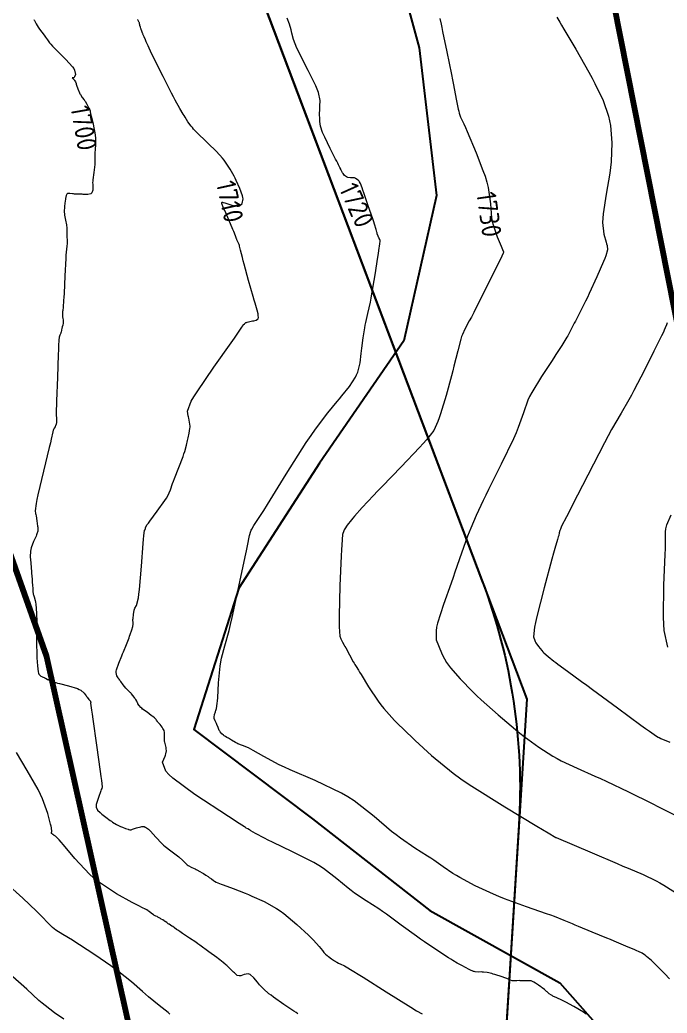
# Model space of a CAD drawing. Header units: millimetres. Extents: x 837477 to 838477, y 1189014 to 1191014.
# Drawn here: x 837655.4 to 837781.7, y 1189765.8 to 1189959.5 of the extents above; entities that cross this region are included whole.
import ezdxf

# ---------------------------------------------------------------- set-up
doc = ezdxf.new("R2010")
doc.units = ezdxf.units.MM
doc.header["$LTSCALE"] = 0.3
doc.layers.add('CORREDORVIA', color=94, linetype='Continuous', lineweight=80)
doc.layers.add('COTAS 10', color=252, linetype='Continuous', lineweight=9)
doc.layers.add('LINEA_DE_CEROS', color=61, linetype='Continuous')
doc.layers.add('VIA_Curvas', color=7, linetype='Continuous')
doc.styles.get("Standard").update_dxf_attribs({"font": 'isocp2.shx', "bigfont": '@extfont2.shx'})

msp = doc.modelspace()

# ---------------------------------------------------------------- linework, layer by layer
at = {"layer": 'CORREDORVIA'}
msp.add_lwpolyline([(838157.033, 1190996.193), (838237.174, 1190821.339), (838237.001, 1190602.875), (838240.031, 1190437.198), (838223.537, 1190366.272), (838184.199, 1189898.277), (837734.304, 1190149.151), (837849.078, 1189569.699), (837751.159, 1189231.384), (837593.191, 1189234.399), (837695.481, 1189679.225), (837660.573, 1189835.358), (837597.737, 1190012.464), (837490.666, 1190492.599), (837964.301, 1190234.408), (838010.155, 1190346.41), (837974.613, 1190516.877), (837969.419, 1190653.334), (837963.574, 1190795.982), (837910.676, 1191000.965)], close=True, dxfattribs=at)
at = {"layer": 'COTAS 10'}
for points in [[(837658.162, 1189959.555), (837658.22, 1189959.414), (837658.261, 1189959.33), (837658.314, 1189959.226), (837658.596, 1189958.691), (837658.975, 1189958.04), (837659.089, 1189957.864), (837659.207, 1189957.689), (837659.664, 1189957.071), (837660.132, 1189956.47), (837660.257, 1189956.305), (837660.38, 1189956.142), (837660.806, 1189955.559), (837661.21, 1189955.018), (837661.319, 1189954.882), (837661.426, 1189954.751), (837661.803, 1189954.327), (837662.424, 1189953.698), (837662.686, 1189953.438), (837662.986, 1189953.14), (837664.395, 1189951.756), (837665.693, 1189950.32), (837665.923, 1189949.99), (837666.097, 1189949.689), (837666.26, 1189948.847), (837666.057, 1189948.346), (837666.001, 1189948.26), (837665.944, 1189948.198), (837665.738, 1189948.164), (837665.624, 1189948.203), (837665.625, 1189948.187), (837665.64, 1189948.16), (837665.812, 1189947.962), (837666.04, 1189947.707), (837666.09, 1189947.642), (837666.135, 1189947.581), (837666.251, 1189947.383), (837666.373, 1189947.068), (837666.394, 1189947.011), (837666.421, 1189946.934), (837666.476, 1189946.779), (837666.727, 1189946.048), (837667.034, 1189945.265), (837667.125, 1189945.077), (837667.218, 1189944.901), (837667.573, 1189944.371), (837667.933, 1189943.891), (837668.029, 1189943.747), (837668.123, 1189943.597), (837668.45, 1189943.018), (837668.725, 1189942.496), (837668.786, 1189942.383), (837668.842, 1189942.284), (837668.991, 1189942.038), (837669.08, 1189941.877), (837669.097, 1189941.831), (837669.112, 1189941.784), (837669.138, 1189941.607), (837669.215, 1189941.17), (837669.261, 1189940.96), (837669.318, 1189940.71), (837669.611, 1189939.483), (837669.914, 1189938.117), (837669.977, 1189937.78), (837670.03, 1189937.46), (837670.146, 1189936.452), (837670.173, 1189935.571), (837670.172, 1189935.331), (837670.166, 1189935.093), (837670.109, 1189934.249), (837670.051, 1189933.488), (837670.044, 1189933.303), (837670.04, 1189933.129), (837670.061, 1189932.592), (837670.053, 1189931.871), (837670.031, 1189931.581), (837670.001, 1189931.252), (837669.824, 1189929.737), (837669.652, 1189928.293), (837669.625, 1189928.009), (837669.607, 1189927.775), (837669.617, 1189927.348), (837669.659, 1189927.126), (837669.662, 1189927.022), (837669.66, 1189926.899), (837669.621, 1189926.3), (837669.434, 1189925.727), (837669.339, 1189925.62), (837669.225, 1189925.536), (837668.659, 1189925.42), (837667.953, 1189925.449), (837667.751, 1189925.456), (837667.546, 1189925.463), (837666.785, 1189925.487), (837666.061, 1189925.52), (837665.88, 1189925.533), (837665.706, 1189925.547), (837665.15, 1189925.613), (837664.731, 1189925.6), (837664.645, 1189925.564), (837664.571, 1189925.515), (837664.409, 1189925.223), (837664.318, 1189924.672), (837664.29, 1189924.459), (837664.259, 1189924.221), (837664.135, 1189923.142), (837664.076, 1189921.962), (837664.086, 1189921.66), (837664.108, 1189921.368), (837664.283, 1189920.404), (837664.478, 1189919.524), (837664.513, 1189919.286), (837664.54, 1189919.05), (837664.566, 1189918.216), (837664.556, 1189917.465), (837664.56, 1189917.282), (837664.566, 1189917.109), (837664.611, 1189916.572), (837664.641, 1189916.102), (837664.637, 1189915.972), (837664.628, 1189915.841), (837664.555, 1189915.369), (837664.434, 1189914.185), (837664.395, 1189913.607), (837664.355, 1189912.919), (837664.19, 1189909.531), (837664.026, 1189906.102), (837663.987, 1189905.389), (837663.95, 1189904.779), (837663.837, 1189903.43), (837663.762, 1189902.791), (837663.749, 1189902.628), (837663.739, 1189902.472), (837663.733, 1189901.961), (837663.756, 1189901.513), (837663.765, 1189901.397), (837663.775, 1189901.284), (837663.822, 1189900.904), (837663.846, 1189900.543), (837663.843, 1189900.442), (837663.834, 1189900.34), (837663.766, 1189899.968), (837663.672, 1189899.589), (837663.647, 1189899.483), (837663.623, 1189899.376), (837663.539, 1189898.986), (837663.444, 1189898.594), (837663.412, 1189898.486), (837663.378, 1189898.379), (837663.236, 1189897.994), (837663.105, 1189897.633), (837663.078, 1189897.541), (837663.055, 1189897.453), (837663.006, 1189897.161), (837662.948, 1189895.856), (837662.919, 1189895.128), (837662.885, 1189894.242), (837662.717, 1189889.718), (837662.561, 1189885.187), (837662.533, 1189884.297), (837662.513, 1189883.564), (837662.499, 1189882.231), (837662.527, 1189881.927), (837662.541, 1189881.757), (837662.56, 1189881.449), (837662.555, 1189881.133), (837662.546, 1189881.043), (837662.533, 1189880.952), (837662.46, 1189880.616), (837662.35, 1189880.292), (837662.315, 1189880.209), (837662.278, 1189880.129), (837662.126, 1189879.865), (837661.981, 1189879.601), (837661.949, 1189879.521), (837661.92, 1189879.439), (837661.845, 1189879.117), (837661.534, 1189877.739), (837661.357, 1189876.991), (837661.14, 1189876.083), (837660.03, 1189871.482), (837658.945, 1189866.866), (837658.745, 1189865.95), (837658.589, 1189865.191), (837658.385, 1189863.757), (837658.486, 1189863.2), (837658.521, 1189862.994), (837658.559, 1189862.766), (837658.724, 1189861.754), (837658.864, 1189860.749), (837658.887, 1189860.525), (837658.903, 1189860.324), (837658.902, 1189859.796), (837658.747, 1189859.252), (837658.666, 1189859.042), (837658.569, 1189858.806), (837658.08, 1189857.737), (837657.619, 1189856.527), (837657.539, 1189856.202), (837657.48, 1189855.881), (837657.442, 1189854.757), (837657.542, 1189853.605), (837657.57, 1189853.267), (837657.599, 1189852.92), (837657.706, 1189851.597), (837657.8, 1189850.387), (837657.821, 1189850.112), (837657.84, 1189849.862), (837657.89, 1189849.173), (837657.919, 1189848.673), (837657.924, 1189848.542), (837657.929, 1189848.413), (837657.936, 1189847.976), (837657.978, 1189847.568), (837658.005, 1189847.457), (837658.038, 1189847.349), (837658.213, 1189846.966), (837658.41, 1189846.248), (837658.458, 1189845.927), (837658.503, 1189845.553), (837658.64, 1189843.763), (837658.732, 1189842.017), (837658.749, 1189841.67), (837658.761, 1189841.383), (837658.775, 1189840.843), (837658.767, 1189840.689), (837658.766, 1189840.645), (837658.766, 1189840.602), (837658.77, 1189840.443), (837658.769, 1189840.291), (837658.764, 1189840.251), (837658.759, 1189840.214), (837658.724, 1189840.087), (837658.69, 1189839.645), (837658.684, 1189839.408), (837658.68, 1189839.121), (837658.678, 1189837.669), (837658.706, 1189835.953), (837658.721, 1189835.499), (837658.739, 1189835.054), (837658.828, 1189833.525), (837658.993, 1189832.315), (837659.059, 1189832.072), (837659.134, 1189831.869), (837659.475, 1189831.467), (837659.817, 1189831.343), (837659.891, 1189831.315), (837659.956, 1189831.29), (837660.119, 1189831.223), (837660.244, 1189831.16), (837660.285, 1189831.139), (837660.33, 1189831.115), (837660.514, 1189831.011), (837660.796, 1189830.867), (837660.901, 1189830.818), (837661.018, 1189830.764), (837661.541, 1189830.536), (837662.424, 1189830.233), (837662.768, 1189830.133), (837663.156, 1189830.024), (837664.917, 1189829.573), (837666.629, 1189829.056), (837666.986, 1189828.907), (837667.292, 1189828.755), (837667.973, 1189828.184), (837668.321, 1189827.639), (837668.417, 1189827.503), (837668.513, 1189827.373), (837668.858, 1189826.958), (837669.127, 1189826.651), (837669.175, 1189826.589), (837669.212, 1189826.537), (837669.251, 1189826.435), (837669.223, 1189826.381), (837669.218, 1189826.359), (837669.214, 1189826.334), (837669.209, 1189826.22), (837669.384, 1189824.879), (837669.494, 1189824.08), (837669.629, 1189823.096), (837670.34, 1189817.998), (837671.052, 1189812.919), (837671.188, 1189811.947), (837671.299, 1189811.164), (837671.479, 1189809.901), (837671.367, 1189809.562), (837671.294, 1189809.36), (837671.202, 1189809.112), (837670.714, 1189807.826), (837670.314, 1189806.475), (837670.277, 1189806.186), (837670.272, 1189805.933), (837670.521, 1189805.326), (837671.056, 1189804.894), (837671.42, 1189804.601), (837672.2, 1189803.973), (837673.043, 1189803.335), (837673.27, 1189803.178), (837673.495, 1189803.029), (837674.286, 1189802.558), (837675.024, 1189802.186), (837675.215, 1189802.098), (837675.4, 1189802.017), (837676.021, 1189801.779), (837676.503, 1189801.617), (837676.6, 1189801.584), (837676.682, 1189801.555), (837676.847, 1189801.493), (837677.088, 1189801.535), (837677.218, 1189801.572), (837677.376, 1189801.621), (837678.172, 1189801.887), (837678.993, 1189802.134), (837679.166, 1189802.169), (837679.316, 1189802.19), (837679.659, 1189802.149), (837679.846, 1189802.034), (837679.898, 1189802.009), (837679.949, 1189801.987), (837680.13, 1189801.933), (837680.511, 1189801.633), (837680.688, 1189801.456), (837680.895, 1189801.239), (837681.902, 1189800.117), (837683.09, 1189798.856), (837683.413, 1189798.552), (837683.733, 1189798.268), (837684.864, 1189797.403), (837685.895, 1189796.666), (837686.151, 1189796.462), (837686.395, 1189796.259), (837687.169, 1189795.525), (837687.864, 1189794.874), (837688.058, 1189794.723), (837688.252, 1189794.585), (837688.957, 1189794.191), (837689.623, 1189793.883), (837689.792, 1189793.799), (837689.955, 1189793.716), (837690.489, 1189793.42), (837690.97, 1189793.131), (837691.099, 1189793.051), (837691.226, 1189792.972), (837691.673, 1189792.69), (837692.107, 1189792.405), (837692.227, 1189792.324), (837692.346, 1189792.242), (837692.775, 1189791.94), (837693.173, 1189791.66), (837693.273, 1189791.593), (837693.368, 1189791.53), (837693.677, 1189791.338), (837694.359, 1189791.039), (837694.691, 1189790.909), (837695.084, 1189790.759), (837697.017, 1189790.044), (837699.364, 1189789.142), (837700.017, 1189788.874), (837700.672, 1189788.597), (837703.051, 1189787.531), (837705.488, 1189786.163), (837706.179, 1189785.697), (837706.877, 1189785.192), (837709.46, 1189783.051), (837711.723, 1189780.941), (837712.221, 1189780.455), (837712.662, 1189780.013), (837713.789, 1189778.77), (837714.446, 1189777.951), (837714.59, 1189777.775), (837714.719, 1189777.622), (837715.048, 1189777.249), (837715.361, 1189776.976), (837715.479, 1189776.884), (837715.611, 1189776.785), (837716.202, 1189776.37), (837716.776, 1189775.986), (837716.897, 1189775.907), (837717.001, 1189775.84), (837717.242, 1189775.696), (837717.548, 1189775.545), (837717.693, 1189775.473), (837717.865, 1189775.389), (837718.706, 1189774.976), (837720.573, 1189773.897), (837721.391, 1189773.392), (837722.34, 1189772.798), (837726.858, 1189769.909), (837731.667, 1189766.9), (837732.8, 1189766.23), (837733.847, 1189765.631)], [(837765.872, 1189765.565), (837765.334, 1189765.936), (837763.475, 1189767.069), (837761.869, 1189767.918), (837761.49, 1189768.111), (837761.14, 1189768.285), (837760.116, 1189768.761), (837759.386, 1189769.098), (837759.221, 1189769.185), (837759.072, 1189769.269), (837758.669, 1189769.55), (837758.341, 1189769.835), (837758.239, 1189769.922), (837758.132, 1189770.013), (837757.706, 1189770.369), (837757.255, 1189770.727), (837757.133, 1189770.818), (837757.012, 1189770.907), (837756.583, 1189771.198), (837756.186, 1189771.459), (837756.085, 1189771.529), (837755.989, 1189771.597), (837755.673, 1189771.834), (837755.297, 1189772.012), (837755.163, 1189772.044), (837755.016, 1189772.068), (837754.375, 1189772.088), (837753.769, 1189772.069), (837753.644, 1189772.067), (837753.537, 1189772.067), (837753.305, 1189772.08), (837753.09, 1189772.097), (837752.994, 1189772.099), (837752.882, 1189772.1), (837752.345, 1189772.097), (837751.828, 1189772.088), (837751.729, 1189772.087), (837751.648, 1189772.086), (837751.516, 1189772.084), (837751.502, 1189772.085), (837751.496, 1189772.085), (837751.49, 1189772.086), (837751.459, 1189772.089), (837751.128, 1189772.203), (837750.932, 1189772.274), (837750.692, 1189772.361), (837749.447, 1189772.816), (837748.066, 1189773.293), (837747.739, 1189773.394), (837747.436, 1189773.482), (837746.543, 1189773.687), (837745.835, 1189773.773), (837745.649, 1189773.785), (837745.467, 1189773.793), (837744.844, 1189773.782), (837744.223, 1189773.824), (837744.042, 1189773.865), (837743.857, 1189773.919), (837743.158, 1189774.221), (837742.193, 1189774.736), (837741.743, 1189774.976), (837741.346, 1189775.187), (837741.232, 1189775.247), (837741.116, 1189775.308), (837740.68, 1189775.537), (837739.83, 1189776.045), (837739.453, 1189776.282), (837739.014, 1189776.562), (837736.914, 1189777.918), (837734.303, 1189779.682), (837733.541, 1189780.218), (837732.763, 1189780.774), (837729.812, 1189782.953), (837726.899, 1189785.086), (837726.144, 1189785.613), (837725.411, 1189786.113), (837722.953, 1189787.689), (837720.67, 1189789.196), (837720.049, 1189789.653), (837719.432, 1189790.126), (837717.242, 1189791.978), (837714.602, 1189793.98), (837713.702, 1189794.547), (837712.727, 1189795.121), (837708.596, 1189797.242), (837704.679, 1189799.105), (837703.841, 1189799.516), (837703.109, 1189799.882), (837701.353, 1189800.823), (837700.484, 1189801.347), (837700.311, 1189801.449), (837700.167, 1189801.533), (837699.89, 1189801.68), (837699.575, 1189801.863), (837699.407, 1189801.968), (837699.204, 1189802.098), (837698.18, 1189802.764), (837696.091, 1189804.134), (837689.534, 1189808.437), (837685.214, 1189811.604), (837684.44, 1189812.321), (837683.85, 1189812.969), (837683.246, 1189814.729), (837683.721, 1189815.86), (837683.811, 1189816.111), (837683.883, 1189816.335), (837683.993, 1189816.92), (837683.957, 1189817.345), (837683.937, 1189817.468), (837683.912, 1189817.594), (837683.784, 1189818.068), (837683.665, 1189818.598), (837683.647, 1189818.758), (837683.634, 1189818.925), (837683.638, 1189819.577), (837683.648, 1189820.2), (837683.638, 1189820.348), (837683.623, 1189820.485), (837683.523, 1189820.893), (837683.321, 1189821.277), (837683.242, 1189821.4), (837683.152, 1189821.529), (837682.742, 1189822.054), (837682.348, 1189822.533), (837682.269, 1189822.633), (837682.202, 1189822.718), (837682.069, 1189822.911), (837682.013, 1189823.006), (837681.995, 1189823.03), (837681.976, 1189823.054), (837681.899, 1189823.13), (837681.808, 1189823.21), (837681.78, 1189823.235), (837681.752, 1189823.262), (837681.639, 1189823.371), (837681.348, 1189823.607), (837681.206, 1189823.713), (837681.037, 1189823.838), (837680.209, 1189824.44), (837679.36, 1189825.082), (837679.18, 1189825.233), (837679.022, 1189825.373), (837678.65, 1189825.779), (837678.446, 1189826.105), (837678.395, 1189826.195), (837678.346, 1189826.283), (837678.191, 1189826.598), (837677.998, 1189826.952), (837677.927, 1189827.065), (837677.847, 1189827.185), (837677.493, 1189827.67), (837677.117, 1189828.131), (837677.024, 1189828.235), (837676.935, 1189828.329), (837676.654, 1189828.581), (837676.336, 1189828.882), (837676.225, 1189829.007), (837676.103, 1189829.149), (837675.579, 1189829.813), (837675.093, 1189830.453), (837674.995, 1189830.58), (837674.914, 1189830.685), (837674.752, 1189830.887), (837674.648, 1189831.023), (837674.604, 1189831.088), (837674.552, 1189831.164), (837674.308, 1189831.538), (837674.19, 1189832.188), (837674.218, 1189832.439), (837674.273, 1189832.72), (837674.688, 1189833.991), (837675.274, 1189835.451), (837675.436, 1189835.852), (837675.598, 1189836.251), (837676.181, 1189837.679), (837676.699, 1189838.972), (837676.819, 1189839.287), (837676.929, 1189839.582), (837677.244, 1189840.491), (837677.434, 1189841.19), (837677.465, 1189841.353), (837677.486, 1189841.504), (837677.487, 1189841.937), (837677.462, 1189842.393), (837677.468, 1189842.557), (837677.48, 1189842.737), (837677.567, 1189843.526), (837677.734, 1189844.34), (837677.796, 1189844.536), (837677.865, 1189844.719), (837678.168, 1189845.277), (837678.528, 1189846.736), (837678.632, 1189847.489), (837678.739, 1189848.392), (837679.139, 1189852.913), (837679.483, 1189857.346), (837679.554, 1189858.195), (837679.613, 1189858.879), (837679.74, 1189859.979), (837679.792, 1189860.015), (837679.805, 1189860.028), (837679.817, 1189860.043), (837679.853, 1189860.105), (837679.878, 1189860.178), (837679.883, 1189860.198), (837679.887, 1189860.219), (837679.894, 1189860.295), (837679.898, 1189860.375), (837679.9, 1189860.398), (837679.902, 1189860.422), (837679.912, 1189860.512), (837680.27, 1189861.048), (837680.492, 1189861.354), (837680.766, 1189861.727), (837682.197, 1189863.641), (837683.675, 1189865.72), (837683.979, 1189866.198), (837684.238, 1189866.632), (837684.79, 1189867.847), (837685.19, 1189869.083), (837685.353, 1189869.531), (837685.539, 1189870.024), (837686.396, 1189872.189), (837687.239, 1189874.351), (837687.416, 1189874.843), (837687.567, 1189875.288), (837687.908, 1189876.514), (837688.098, 1189877.44), (837688.154, 1189877.698), (837688.212, 1189877.955), (837688.433, 1189878.891), (837688.585, 1189879.789), (837688.599, 1189880.024), (837688.601, 1189880.252), (837688.508, 1189881.027), (837688.346, 1189881.806), (837688.305, 1189882.037), (837688.266, 1189882.275), (837688.136, 1189883.191), (837688.85, 1189885.092), (837689.342, 1189885.951), (837689.963, 1189886.955), (837693.267, 1189891.779), (837696.623, 1189896.477), (837697.276, 1189897.4), (837697.809, 1189898.159), (837698.733, 1189899.54), (837698.892, 1189899.836), (837698.941, 1189899.912), (837698.993, 1189899.986), (837699.203, 1189900.231), (837699.5, 1189900.435), (837699.608, 1189900.483), (837699.727, 1189900.526), (837700.248, 1189900.652), (837700.798, 1189900.757), (837700.935, 1189900.788), (837701.066, 1189900.819), (837701.481, 1189900.937), (837701.781, 1189901.089), (837701.838, 1189901.142), (837701.885, 1189901.2), (837701.961, 1189901.447), (837701.92, 1189901.832), (837701.893, 1189901.976), (837701.858, 1189902.137), (837701.674, 1189902.855), (837701.283, 1189904.248), (837701.117, 1189904.834), (837700.927, 1189905.508), (837700.031, 1189908.668), (837699.146, 1189911.837), (837698.963, 1189912.516), (837698.806, 1189913.11), (837698.459, 1189914.541), (837698.275, 1189915.324), (837698.22, 1189915.509), (837698.164, 1189915.681), (837697.945, 1189916.187), (837697.742, 1189916.592), (837697.696, 1189916.7), (837697.654, 1189916.806), (837697.539, 1189917.172), (837697.275, 1189917.895), (837697.14, 1189918.226), (837696.978, 1189918.613), (837696.167, 1189920.482), (837695.367, 1189922.304), (837695.211, 1189922.662), (837695.085, 1189922.956), (837694.864, 1189923.488), (837694.831, 1189923.602), (837694.822, 1189923.632), (837694.812, 1189923.663), (837694.779, 1189923.769), (837694.771, 1189923.852), (837694.778, 1189923.868), (837694.788, 1189923.881), (837694.86, 1189923.901), (837694.956, 1189923.898), (837695.008, 1189923.894), (837695.101, 1189923.881), (837695.411, 1189923.789), (837695.575, 1189923.737), (837695.771, 1189923.673), (837696.761, 1189923.344), (837697.808, 1189923.152), (837698.041, 1189923.174), (837698.25, 1189923.229), (837698.797, 1189923.699), (837698.962, 1189924.562), (837698.929, 1189924.865), (837698.863, 1189925.196), (837698.34, 1189926.621), (837697.593, 1189928.177), (837697.385, 1189928.589), (837697.176, 1189928.994), (837696.42, 1189930.392), (837695.526, 1189931.755), (837695.23, 1189932.138), (837694.914, 1189932.524), (837694.381, 1189933.098), (837693.601, 1189933.937), (837692.215, 1189935.3), (837691.854, 1189935.654), (837691.502, 1189935.997), (837690.31, 1189937.151), (837689.297, 1189938.192), (837689.058, 1189938.464), (837688.836, 1189938.729), (837688.184, 1189939.627), (837687.621, 1189940.536), (837687.456, 1189940.807), (837687.286, 1189941.088), (837686.641, 1189942.173), (837685.727, 1189943.829), (837685.388, 1189944.47), (837685.012, 1189945.188), (837683.345, 1189948.441), (837681.734, 1189951.646), (837681.393, 1189952.334), (837681.097, 1189952.937), (837680.411, 1189954.396), (837680.054, 1189955.219), (837679.966, 1189955.42), (837679.883, 1189955.609), (837679.624, 1189956.197), (837679.417, 1189956.676), (837679.367, 1189956.796), (837679.32, 1189956.911), (837679.179, 1189957.283), (837679.065, 1189957.613), (837679.036, 1189957.701), (837679.007, 1189957.788), (837678.91, 1189958.09), (837678.831, 1189958.367), (837678.814, 1189958.438), (837678.798, 1189958.506), (837678.758, 1189958.731), (837678.722, 1189958.915), (837678.71, 1189958.958), (837678.697, 1189958.997), (837678.639, 1189959.107), (837678.572, 1189959.199), (837678.532, 1189959.253), (837678.457, 1189959.358), (837678.395, 1189959.484), (837678.383, 1189959.525)], [(837782.116, 1189772.478), (837781.224, 1189773.424), (837780.448, 1189774.234), (837778.604, 1189776.039), (837777.656, 1189776.821), (837777.445, 1189776.986), (837777.256, 1189777.129), (837776.759, 1189777.464), (837776.062, 1189777.792), (837775.747, 1189777.932), (837775.379, 1189778.094), (837773.611, 1189778.853), (837771.318, 1189779.819), (837770.62, 1189780.11), (837769.894, 1189780.412), (837767.043, 1189781.587), (837764.363, 1189782.691), (837763.745, 1189782.948), (837763.18, 1189783.183), (837761.587, 1189783.855), (837759.701, 1189784.583), (837758.951, 1189784.853), (837758.103, 1189785.153), (837754.219, 1189786.487), (837749.931, 1189788.047), (837748.828, 1189788.491), (837747.762, 1189788.94), (837744.219, 1189790.602), (837741.246, 1189792.204), (837740.54, 1189792.615), (837739.884, 1189793.011), (837737.94, 1189794.324), (837736.12, 1189795.62), (837735.543, 1189796.006), (837734.934, 1189796.404), (837732.47, 1189797.94), (837729.627, 1189799.872), (837728.78, 1189800.519), (837727.906, 1189801.215), (837724.53, 1189804.135), (837720.607, 1189807.176), (837719.388, 1189807.948), (837718.111, 1189808.69), (837713.02, 1189811.115), (837708.161, 1189813.188), (837707.031, 1189813.707), (837705.993, 1189814.203), (837703.02, 1189815.797), (837700.938, 1189817.009), (837700.461, 1189817.265), (837700.027, 1189817.486), (837698.823, 1189817.995), (837697.937, 1189818.317), (837697.705, 1189818.42), (837697.478, 1189818.529), (837696.705, 1189818.973), (837696.07, 1189819.381), (837695.931, 1189819.468), (837695.806, 1189819.543), (837695.489, 1189819.72), (837695.25, 1189819.863), (837695.175, 1189819.917), (837695.097, 1189819.977), (837694.786, 1189820.248), (837694.471, 1189820.626), (837694.391, 1189820.754), (837694.313, 1189820.893), (837694.058, 1189821.481), (837693.824, 1189822.083), (837693.76, 1189822.231), (837693.696, 1189822.37), (837693.469, 1189822.807), (837693.319, 1189823.228), (837693.303, 1189823.358), (837693.3, 1189823.493), (837693.382, 1189824.028), (837693.535, 1189824.553), (837693.576, 1189824.682), (837693.617, 1189824.804), (837693.756, 1189825.185), (837693.904, 1189826.154), (837693.949, 1189826.647), (837693.996, 1189827.237), (837694.18, 1189830.18), (837694.481, 1189833.461), (837694.601, 1189834.263), (837694.736, 1189835.021), (837695.359, 1189837.375), (837696.227, 1189840.4), (837696.518, 1189841.58), (837696.831, 1189842.909), (837698.143, 1189848.945), (837699.344, 1189854.74), (837699.588, 1189855.917), (837699.792, 1189856.909), (837700.208, 1189858.945), (837700.44, 1189859.742), (837700.528, 1189859.952), (837700.626, 1189860.157), (837701.07, 1189860.861), (837702.345, 1189862.805), (837702.968, 1189863.792), (837703.708, 1189864.974), (837707.356, 1189870.861), (837711.282, 1189877.057), (837712.198, 1189878.433), (837713.04, 1189879.661), (837715.461, 1189882.871), (837717.289, 1189885.026), (837717.756, 1189885.59), (837718.208, 1189886.139), (837719.699, 1189888.005), (837720.857, 1189889.785), (837721.098, 1189890.28), (837721.304, 1189890.777), (837721.764, 1189892.578), (837722.003, 1189894.424), (837722.071, 1189894.949), (837722.139, 1189895.479), (837722.392, 1189897.443), (837722.687, 1189899.395), (837722.781, 1189899.918), (837722.882, 1189900.433), (837723.291, 1189902.229), (837723.779, 1189904.443), (837723.929, 1189905.221), (837724.085, 1189906.071), (837724.703, 1189909.737), (837725.245, 1189913.181), (837725.354, 1189913.891), (837725.445, 1189914.496), (837725.624, 1189915.798), (837725.66, 1189916.306), (837725.66, 1189916.41), (837725.655, 1189916.497), (837725.604, 1189916.677), (837725.506, 1189916.822), (837725.473, 1189916.887), (837725.437, 1189916.963), (837725.284, 1189917.326), (837725.123, 1189917.786), (837725.081, 1189917.922), (837725.041, 1189918.063), (837724.908, 1189918.604), (837724.596, 1189919.66), (837724.443, 1189920.126), (837724.261, 1189920.666), (837723.366, 1189923.242), (837722.473, 1189925.773), (837722.293, 1189926.285), (837722.143, 1189926.716), (837721.844, 1189927.588), (837721.681, 1189927.909), (837721.616, 1189927.992), (837721.543, 1189928.072), (837721.208, 1189928.341), (837720.893, 1189928.546), (837720.832, 1189928.587), (837720.782, 1189928.621), (837720.699, 1189928.684), (837720.691, 1189928.696), (837720.689, 1189928.698), (837720.687, 1189928.699), (837720.684, 1189928.698), (837720.679, 1189928.694), (837720.677, 1189928.693), (837720.537, 1189928.693), (837720.463, 1189928.692), (837720.371, 1189928.691), (837719.894, 1189928.685), (837719.357, 1189928.752), (837719.226, 1189928.797), (837719.103, 1189928.854), (837718.726, 1189929.156), (837718.445, 1189929.502), (837718.383, 1189929.587), (837718.328, 1189929.667), (837718.189, 1189929.918), (837718.074, 1189930.176), (837718.035, 1189930.26), (837717.992, 1189930.35), (837717.81, 1189930.724), (837717.561, 1189931.219), (837717.397, 1189931.541), (837717.208, 1189931.912), (837716.987, 1189932.344), (837715.92, 1189934.427), (837714.86, 1189936.606), (837714.644, 1189937.1), (837714.46, 1189937.546), (837714.075, 1189938.76), (837713.942, 1189939.672), (837713.917, 1189939.927), (837713.898, 1189940.183), (837713.871, 1189941.119), (837713.889, 1189942.097), (837713.898, 1189942.381), (837713.909, 1189942.669), (837713.962, 1189943.755), (837713.646, 1189945.336), (837713.424, 1189945.937), (837713.143, 1189946.608), (837711.644, 1189949.618), (837710.064, 1189952.659), (837709.733, 1189953.35), (837709.448, 1189953.974), (837708.802, 1189955.682), (837708.473, 1189956.917), (837708.387, 1189957.243), (837708.304, 1189957.562), (837708.024, 1189958.658), (837707.545, 1189959.826)], [(837737.335, 1189959.756), (837737.573, 1189958.641), (837737.706, 1189958.005), (837737.868, 1189957.227), (837738.698, 1189953.238), (837739.598, 1189948.832), (837739.805, 1189947.792), (837739.994, 1189946.83), (837740.524, 1189944.005), (837740.904, 1189942.062), (837740.999, 1189941.656), (837741.089, 1189941.307), (837741.377, 1189940.524), (837742.001, 1189939.208), (837742.303, 1189938.524), (837742.662, 1189937.701), (837744.426, 1189933.573), (837745.727, 1189930.1), (837746.146, 1189928.977), (837746.478, 1189927.859), (837746.746, 1189926.809), (837747.193, 1189923.573), (837747.414, 1189920.888), (837747.54, 1189920.184), (837747.694, 1189919.498), (837748.484, 1189917.163), (837749.267, 1189915.362), (837749.416, 1189915.011), (837749.537, 1189914.725), (837749.726, 1189914.229), (837749.719, 1189914.144), (837749.714, 1189914.117), (837749.708, 1189914.089), (837749.679, 1189913.975), (837749.122, 1189912.817), (837748.783, 1189912.13), (837748.365, 1189911.284), (837746.192, 1189906.909), (837743.94, 1189902.431), (837743.473, 1189901.522), (837743.074, 1189900.755), (837742.198, 1189899.178), (837741.723, 1189898.135), (837741.577, 1189897.705), (837741.425, 1189897.213), (837740.822, 1189894.929), (837740.082, 1189891.958), (837739.842, 1189891.033), (837739.588, 1189890.064), (837738.547, 1189886.197), (837737.484, 1189882.624), (837737.217, 1189881.84), (837736.961, 1189881.146), (837736.135, 1189879.385), (837734.704, 1189877.585), (837734.067, 1189876.867), (837733.326, 1189876.054), (837729.78, 1189872.323), (837726.044, 1189868.452), (837725.184, 1189867.551), (837724.399, 1189866.724), (837722.191, 1189864.351), (837720.699, 1189862.681), (837720.364, 1189862.297), (837720.064, 1189861.948), (837719.266, 1189860.968), (837718.777, 1189860.218), (837718.671, 1189860.013), (837718.578, 1189859.81), (837718.352, 1189859.086), (837718.187, 1189857.117), (837718.133, 1189856.129), (837718.075, 1189854.948), (837717.836, 1189849.086), (837717.671, 1189843.253), (837717.66, 1189842.091), (837717.664, 1189841.126), (837717.805, 1189839.279), (837718.033, 1189838.759), (837718.092, 1189838.63), (837718.149, 1189838.509), (837718.342, 1189838.126), (837718.661, 1189837.535), (837718.798, 1189837.282), (837718.957, 1189836.99), (837719.704, 1189835.616), (837720.441, 1189834.278), (837720.593, 1189834.009), (837720.721, 1189833.785), (837720.996, 1189833.343), (837721.443, 1189832.646), (837721.68, 1189832.261), (837721.967, 1189831.792), (837723.412, 1189829.405), (837725.267, 1189826.615), (837725.812, 1189825.891), (837726.37, 1189825.189), (837728.5, 1189822.832), (837730.948, 1189820.432), (837731.707, 1189819.704), (837732.501, 1189818.947), (837735.666, 1189815.984), (837739.925, 1189812.541), (837741.41, 1189811.482), (837743.028, 1189810.378), (837749.975, 1189806.009), (837756.261, 1189802.254), (837758.429, 1189800.958), (837759.975, 1189800.033), (837759.993, 1189800.021), (837760.003, 1189800.015), (837760.018, 1189800.008), (837767.022, 1189797.004), (837771.882, 1189794.929), (837773.011, 1189794.45), (837774.046, 1189794.013), (837777.004, 1189792.78), (837779.506, 1189791.585), (837780.253, 1189791.173), (837781.024, 1189790.724), (837784.007, 1189788.809)], [(837760.11, 1189960.037), (837760.698, 1189959.057), (837761.059, 1189958.45), (837761.506, 1189957.696), (837763.834, 1189953.761), (837766.409, 1189949.256), (837767.011, 1189948.142), (837767.565, 1189947.087), (837769.163, 1189943.761), (837770.207, 1189940.698), (837770.411, 1189939.809), (837770.579, 1189938.901), (837770.875, 1189935.473), (837770.742, 1189931.783), (837770.638, 1189930.71), (837770.505, 1189929.615), (837769.784, 1189925.473), (837769.16, 1189921.672), (837769.089, 1189920.791), (837769.061, 1189919.984), (837769.328, 1189917.691), (837769.774, 1189916.124), (837769.86, 1189915.776), (837769.929, 1189915.464), (837770.04, 1189914.648), (837769.725, 1189913.489), (837769.525, 1189912.961), (837769.276, 1189912.343), (837767.97, 1189909.367), (837766.469, 1189906.134), (837766.098, 1189905.354), (837765.746, 1189904.625), (837764.633, 1189902.41), (837763.754, 1189900.719), (837763.548, 1189900.321), (837763.359, 1189899.953), (837762.812, 1189898.874), (837762.287, 1189897.891), (837762.111, 1189897.584), (837761.921, 1189897.261), (837761.126, 1189895.965), (837759.979, 1189894.192), (837759.568, 1189893.568), (837759.117, 1189892.887), (837757.147, 1189889.944), (837755.246, 1189886.837), (837754.837, 1189886.052), (837754.479, 1189885.299), (837753.61, 1189882.853), (837752.624, 1189879.958), (837752.191, 1189878.923), (837751.69, 1189877.787), (837749.304, 1189872.841), (837746.827, 1189867.897), (837746.269, 1189866.762), (837745.765, 1189865.728), (837744.406, 1189862.841), (837743.362, 1189860.359), (837743.057, 1189859.58), (837742.746, 1189858.762), (837741.565, 1189855.48), (837740.277, 1189851.793), (837739.899, 1189850.72), (837739.511, 1189849.624), (837738.031, 1189845.48), (837736.878, 1189841.814), (837736.697, 1189841.02), (837736.575, 1189840.322), (837736.633, 1189838.6), (837737.088, 1189837.475), (837737.216, 1189837.153), (837737.346, 1189836.827), (837737.824, 1189835.614), (837738.651, 1189834.143), (837739, 1189833.655), (837739.402, 1189833.132), (837741.287, 1189830.951), (837743.775, 1189828.41), (837744.557, 1189827.659), (837745.378, 1189826.889), (837748.681, 1189823.937), (837752.066, 1189821.095), (837752.94, 1189820.393), (837753.786, 1189819.728), (837756.616, 1189817.635), (837759.375, 1189815.881), (837760.178, 1189815.429), (837760.997, 1189814.993), (837764.095, 1189813.54), (837767.58, 1189812.008), (837768.643, 1189811.522), (837769.748, 1189811.008), (837774.095, 1189808.927), (837778.721, 1189806.648), (837780.002, 1189806.01), (837781.283, 1189805.368), (837785.913, 1189803.022)], [(837781.673, 1189900.371), (837781.585, 1189900.17), (837781.505, 1189899.986), (837781.292, 1189899.453), (837781.084, 1189898.945), (837781.007, 1189898.776), (837780.922, 1189898.595), (837780.547, 1189897.841), (837779.775, 1189896.312), (837779.44, 1189895.642), (837779.052, 1189894.867), (837777.212, 1189891.176), (837775.187, 1189887.221), (837774.682, 1189886.278), (837774.201, 1189885.402), (837772.664, 1189882.788), (837770.828, 1189879.607), (837770.158, 1189878.374), (837769.418, 1189876.988), (837766.162, 1189870.71), (837763.121, 1189864.75), (837762.517, 1189863.565), (837762.017, 1189862.582), (837761.067, 1189860.71), (837760.83, 1189860.173), (837760.777, 1189860.03), (837760.731, 1189859.891), (837760.612, 1189859.412), (837760.507, 1189858.937), (837760.47, 1189858.8), (837760.43, 1189858.661), (837760.254, 1189858.139), (837759.734, 1189856.37), (837759.477, 1189855.444), (837759.171, 1189854.329), (837757.654, 1189848.727), (837756.215, 1189843.097), (837755.957, 1189841.964), (837755.76, 1189841.015), (837755.559, 1189839.127), (837755.832, 1189838.422), (837755.935, 1189838.22), (837756.049, 1189838.014), (837756.561, 1189837.244), (837757.205, 1189836.464), (837757.403, 1189836.252), (837757.609, 1189836.042), (837758.426, 1189835.299), (837759.534, 1189834.419), (837759.924, 1189834.122), (837760.35, 1189833.803), (837762.191, 1189832.461), (837764.955, 1189830.452), (837765.964, 1189829.713), (837767.078, 1189828.895), (837771.978, 1189825.278), (837776.54, 1189821.921), (837777.441, 1189821.266), (837778.184, 1189820.729), (837779.557, 1189819.784), (837779.904, 1189819.613), (837780.096, 1189819.517), (837780.443, 1189819.341), (837782.187, 1189818.585)], [(837781.784, 1189837.147), (837781.102, 1189840.375), (837781.001, 1189841.613), (837780.937, 1189843.001), (837781.023, 1189849.26), (837781.278, 1189855.193), (837781.32, 1189856.376), (837781.351, 1189857.359), (837781.361, 1189859.249), (837781.357, 1189859.871), (837781.379, 1189860.055), (837781.411, 1189860.245), (837781.609, 1189860.972), (837782.454, 1189862.969)], [(837709.651, 1189765.643), (837709.29, 1189765.875), (837708.873, 1189766.148), (837706.894, 1189767.472), (837704.855, 1189768.905), (837704.399, 1189769.246), (837703.991, 1189769.563), (837702.91, 1189770.508), (837702.151, 1189771.316), (837701.945, 1189771.546), (837701.742, 1189771.78), (837701.025, 1189772.649), (837700.312, 1189773.291), (837700.112, 1189773.381), (837699.91, 1189773.433), (837699.168, 1189773.305), (837698.501, 1189773.051), (837698.346, 1189773.023), (837698.203, 1189773.014), (837697.797, 1189773.136), (837697.389, 1189773.476), (837697.246, 1189773.605), (837697.09, 1189773.749), (837696.418, 1189774.395), (837695.748, 1189775.042), (837695.594, 1189775.187), (837695.453, 1189775.318), (837695.054, 1189775.667), (837694.437, 1189776.14), (837694.158, 1189776.349), (837693.831, 1189776.592), (837692.262, 1189777.751), (837690.542, 1189778.999), (837690.121, 1189779.298), (837689.723, 1189779.578), (837688.488, 1189780.419), (837687.541, 1189781.044), (837687.325, 1189781.186), (837687.129, 1189781.316), (837686.59, 1189781.673), (837686.187, 1189781.947), (837686.077, 1189782.023), (837685.969, 1189782.1), (837685.581, 1189782.381), (837685.225, 1189782.638), (837685.135, 1189782.7), (837685.05, 1189782.758), (837684.774, 1189782.933), (837684.51, 1189783.099), (837684.432, 1189783.15), (837684.352, 1189783.204), (837684.046, 1189783.418), (837683.734, 1189783.639), (837683.649, 1189783.697), (837683.566, 1189783.753), (837683.275, 1189783.945), (837682.994, 1189784.122), (837682.918, 1189784.169), (837682.842, 1189784.215), (837682.575, 1189784.375), (837682.317, 1189784.515), (837682.247, 1189784.55), (837682.178, 1189784.582), (837681.934, 1189784.682), (837681.648, 1189784.822), (837681.553, 1189784.88), (837681.45, 1189784.947), (837681.023, 1189785.254), (837680.6, 1189785.571), (837680.502, 1189785.643), (837680.411, 1189785.707), (837680.147, 1189785.884), (837679.912, 1189786.018), (837679.839, 1189786.056), (837679.763, 1189786.094), (837679.458, 1189786.235), (837678.464, 1189786.755), (837677.954, 1189787.033), (837677.341, 1189787.368), (837674.279, 1189789.061), (837670.756, 1189791.371), (837669.853, 1189792.096), (837668.982, 1189792.857), (837666.098, 1189795.913), (837663.895, 1189798.591), (837663.452, 1189799.114), (837663.083, 1189799.541), (837662.353, 1189800.297), (837662.123, 1189800.427), (837662.068, 1189800.461), (837662.016, 1189800.494), (837661.861, 1189800.606), (837661.742, 1189800.702), (837661.687, 1189800.747), (837661.605, 1189800.812), (837661.567, 1189800.905), (837661.568, 1189800.944), (837661.573, 1189800.988), (837661.634, 1189801.194), (837661.575, 1189801.884), (837661.504, 1189802.234), (837661.41, 1189802.652), (837660.876, 1189804.734), (837659.839, 1189807.552), (837659.428, 1189808.434), (837658.963, 1189809.36), (837656.836, 1189813.072), (837654.767, 1189816.578)], [(837684.662, 1189765.566), (837684.304, 1189765.865), (837682.596, 1189767.267), (837680.525, 1189768.976), (837679.938, 1189769.468), (837679.345, 1189769.968), (837677.156, 1189771.846), (837674.711, 1189773.836), (837673.957, 1189774.407), (837673.17, 1189774.987), (837670.047, 1189777.156), (837667.055, 1189779.117), (837666.35, 1189779.566), (837665.698, 1189779.973), (837663.79, 1189781.106), (837662.398, 1189781.972), (837662.072, 1189782.212), (837661.771, 1189782.452), (837660.899, 1189783.319), (837659.714, 1189784.591), (837659.216, 1189785.087), (837658.644, 1189785.645), (837655.965, 1189788.177), (837652.694, 1189791.159)], [(837663.963, 1189764.592), (837662.194, 1189765.849), (837660.316, 1189767.247), (837659.74, 1189767.724), (837659.139, 1189768.239), (837656.765, 1189770.421), (837654.022, 1189772.875)]]:
    msp.add_lwpolyline(points, dxfattribs=at)
at = {"layer": 'LINEA_DE_CEROS', "elevation": 1705.277}
msp.add_lwpolyline([(838041.852, 1190952.651), (838036.556, 1190637.066), (838092.197, 1190318.419), (838154.509, 1189961.569), (837526.844, 1190428.193), (837754.279, 1189827.032), (837723.495, 1189335.311)], dxfattribs=at)
at = {"layer": 'LINEA_DE_CEROS'}
msp.add_lwpolyline([(837794.787, 1190209.464), (837765.815, 1190210.89), (837737.105, 1190214.98), (837708.512, 1190210.135), (837679.945, 1190205.145), (837654.786, 1190190.722), (837642.999, 1190164.226), (837648.79, 1190135.81), (837659.999, 1190109.064), (837671.564, 1190082.47), (837689.889, 1190059.991), (837707.12, 1190036.927), (837716.89, 1190009.622), (837725.715, 1189981.998), (837733.283, 1189954.003), (837736.655, 1189925.199), (837730.294, 1189896.905), (837713.869, 1189873.005), (837698.085, 1189848.677), (837689.342, 1189821.084), (837712.507, 1189803.637), (837735.353, 1189785.775), (837760.703, 1189771.69), (837779.938, 1189749.987)], dxfattribs=at)
at = {"layer": 'VIA_Curvas', "elevation": 1705.277}
msp.add_lwpolyline([(838041.852, 1190952.651), (838036.739, 1190647.964, 0.0474482), (838038.431, 1190626.329), (838092.197, 1190318.419), (838105.057, 1190244.773, -0.6778981), (837923.791, 1190133.091), (837840.859, 1190194.745, 0.7491246), (837665.299, 1190062.224), (837745.546, 1189850.114, -0.1064509), (837752.737, 1189802.402), (837723.495, 1189335.311)], format="xyb", dxfattribs=at)

# ---------------------------------------------------------------- texts
at = {"layer": 'COTAS 10', "char_height": 3.8, "attachment_point": 7}
for s, insert, rotation in [('1700', (837665.265, 1189942.41), 279.8838), ('1710', (837693.637, 1189927.633), 282.39682), ('1720', (837717.564, 1189926.578), 294.22413), ('1730', (837744.427, 1189925.671), 278.00202)]:
    msp.add_mtext(s, dxfattribs=dict(at, insert=insert, rotation=rotation))

doc.saveas('drawing.dxf')
